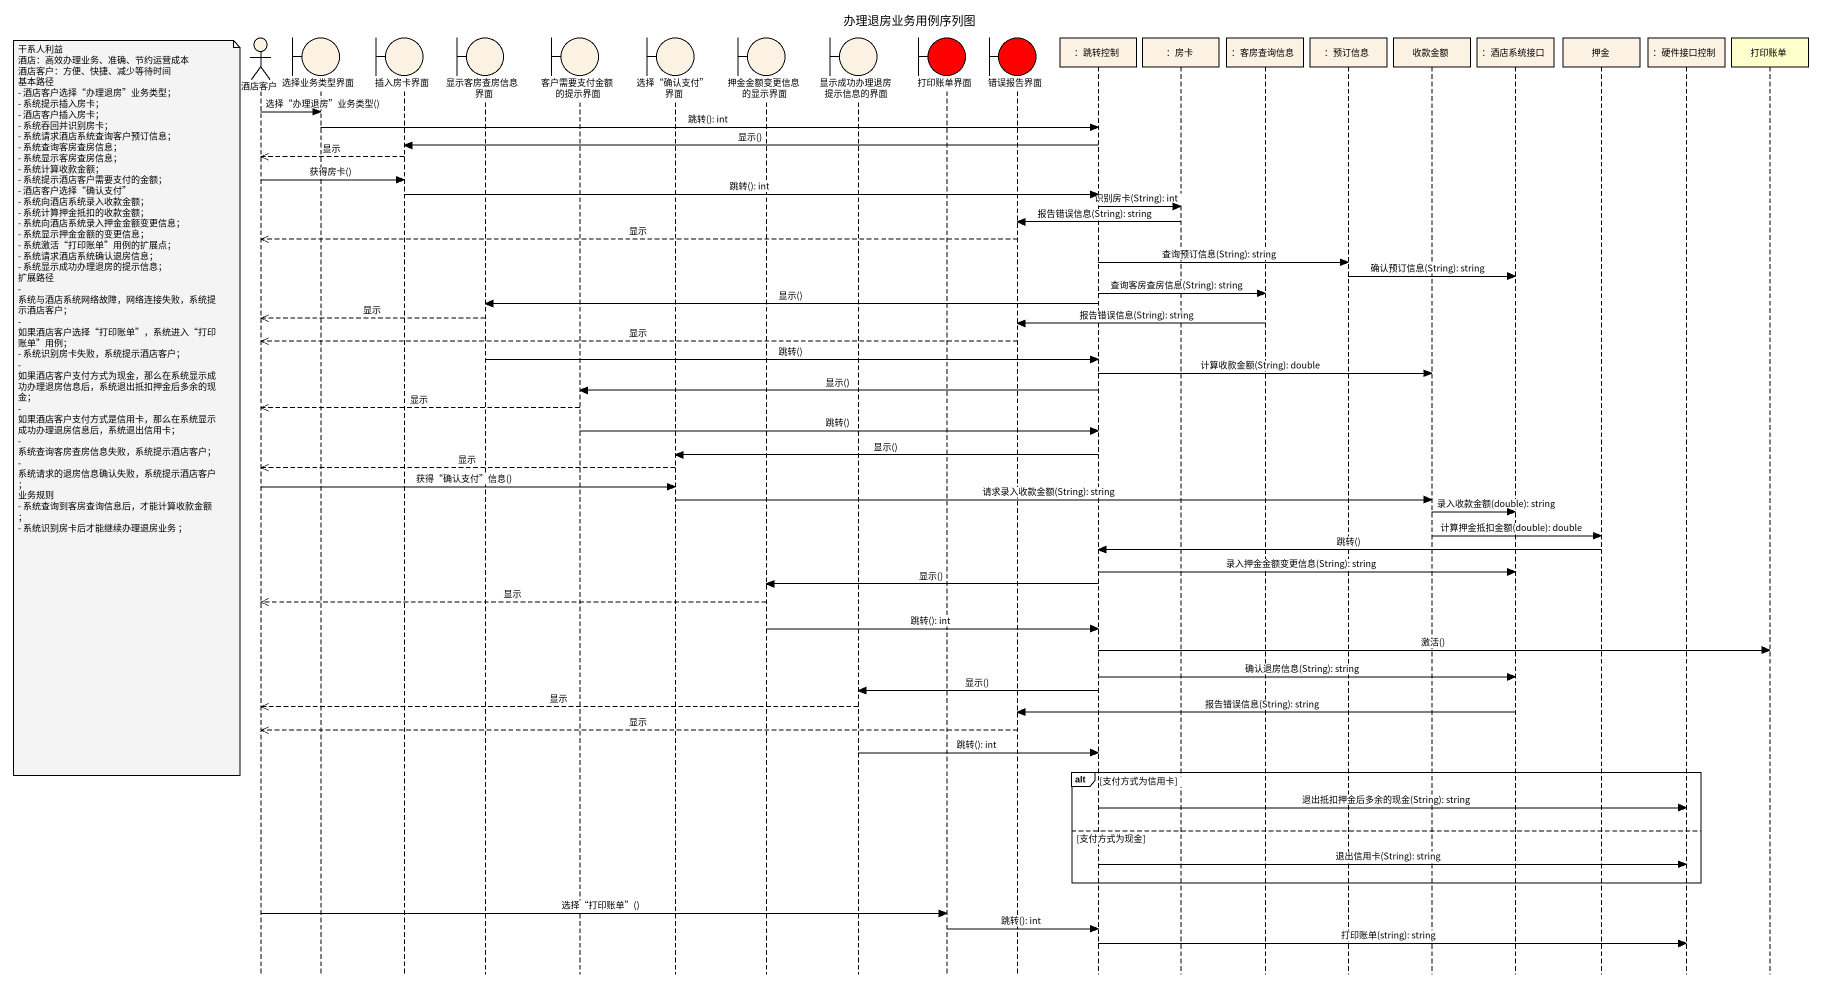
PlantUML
@startuml
title 办理退房业务用例序列图
hide footbox
actor 酒店客户 #FCF2E3
boundary 选择业务类型界面 #FCF2E3
boundary 插入房卡界面 #FCF2E3
boundary 显示客房查房信息界面 #FCF2E3
boundary 客户需要支付金额的提示界面 #FCF2E3
boundary "选择“确认支付”界面" as 选择_确认支付_界面 #FCF2E3
boundary 押金金额变更信息的显示界面 #FCF2E3
boundary 显示成功办理退房提示信息的界面 #FCF2E3
boundary 打印账单界面 #FF0000
boundary 错误报告界面 #FF0000
participant "：跳转控制" as 跳转控制 #FCF2E3
participant "：房卡" as 房卡 #FCF2E3
participant "：客房查询信息" as 客房查询信息 #FCF2E3
participant "：预订信息" as 预订信息 #FCF2E3
participant 收款金额 #FCF2E3
participant "：酒店系统接口" as 酒店系统接口 #FCF2E3
participant 押金 #FCF2E3
participant "：硬件接口控制" as 硬件接口控制 #FCF2E3
participant 打印账单

酒店客户 -> 选择业务类型界面 : 选择“办理退房”业务类型()
选择业务类型界面 -> 跳转控制 : 跳转(): int
跳转控制 -> 插入房卡界面 : 显示()
插入房卡界面 -->> 酒店客户 : 显示
酒店客户 -> 插入房卡界面 : 获得房卡()
插入房卡界面 -> 跳转控制 : 跳转(): int
跳转控制 -> 房卡 : 识别房卡(String): int
房卡 -> 错误报告界面 : 报告错误信息(String): string
错误报告界面 -->> 酒店客户 : 显示
跳转控制 -> 预订信息 : 查询预订信息(String): string
预订信息 -> 酒店系统接口 : 确认预订信息(String): string
跳转控制 -> 客房查询信息 : 查询客房查房信息(String): string
跳转控制 -> 显示客房查房信息界面 : 显示()
显示客房查房信息界面 -->> 酒店客户 : 显示
客房查询信息 -> 错误报告界面 : 报告错误信息(String): string
错误报告界面 -->> 酒店客户 : 显示
显示客房查房信息界面 -> 跳转控制 : 跳转()
跳转控制 -> 收款金额 : 计算收款金额(String): double
跳转控制 -> 客户需要支付金额的提示界面 : 显示()
客户需要支付金额的提示界面 -->> 酒店客户 : 显示
note left of 酒店客户
  干系人利益
  酒店：高效办理业务、准确、节约运营成本
  酒店客户：方便、快捷、减少等待时间
  基本路径
  - 酒店客户选择“办理退房”业务类型；
  - 系统提示插入房卡；
  - 酒店客户插入房卡；
  - 系统吞回并识别房卡；
  - 系统请求酒店系统查询客户预订信息；
  - 系统查询客房查房信息；
  - 系统显示客房查房信息；
  - 系统计算收款金额；
  - 系统提示酒店客户需要支付的金额；
  - 酒店客户选择“确认支付”
  - 系统向酒店系统录入收款金额；
  - 系统计算押金抵扣的收款金额；
  - 系统向酒店系统录入押金金额变更信息；
  - 系统显示押金金额的变更信息；
  - 系统激活“打印账单”用例的扩展点；
  - 系统请求酒店系统确认退房信息；
  - 系统显示成功办理退房的提示信息；
  扩展路径
  - 系统与酒店系统网络故障，网络连接失败，系统提示酒店客户；
  - 如果酒店客户选择“打印账单”，系统进入“打印账单”用例；
  - 系统识别房卡失败，系统提示酒店客户；
  - 如果酒店客户支付方式为现金，那么在系统显示成功办理退房信息后，系统退出抵扣押金后多余的现金；
  - 如果酒店客户支付方式是信用卡，那么在系统显示成功办理退房信息后，系统退出信用卡；
  - 系统查询客房查房信息失败，系统提示酒店客户；
  - 系统请求的退房信息确认失败，系统提示酒店客户；
  业务规则
  - 系统查询到客房查询信息后，才能计算收款金额 ；
  - 系统识别房卡后才能继续办理退房业务 ；
end note
客户需要支付金额的提示界面 -> 跳转控制 : 跳转()
跳转控制 -> 选择_确认支付_界面 : 显示()
选择_确认支付_界面 -->> 酒店客户 : 显示
酒店客户 -> 选择_确认支付_界面 : 获得“确认支付”信息()
选择_确认支付_界面 -> 收款金额 : 请求录入收款金额(String): string
收款金额 -> 酒店系统接口 : 录入收款金额(double): string
收款金额 -> 押金 : 计算押金抵扣金额(double): double
押金 -> 跳转控制 : 跳转()
跳转控制 -> 酒店系统接口 : 录入押金金额变更信息(String): string
跳转控制 -> 押金金额变更信息的显示界面 : 显示()
押金金额变更信息的显示界面 -->> 酒店客户 : 显示
押金金额变更信息的显示界面 -> 跳转控制 : 跳转(): int
跳转控制 -> 打印账单 : 激活()
跳转控制 -> 酒店系统接口 : 确认退房信息(String): string
跳转控制 -> 显示成功办理退房提示信息的界面 : 显示()
显示成功办理退房提示信息的界面 -->> 酒店客户 : 显示
酒店系统接口 -> 错误报告界面 : 报告错误信息(String): string
错误报告界面 -->> 酒店客户 : 显示
显示成功办理退房提示信息的界面 -> 跳转控制 : 跳转(): int
alt 支付方式为信用卡
  跳转控制 -> 硬件接口控制 : 退出抵扣押金后多余的现金(String): string
else 支付方式为现金
  跳转控制 -> 硬件接口控制 : 退出信用卡(String): string
end
酒店客户 -> 打印账单界面 : 选择“打印账单”()
打印账单界面 -> 跳转控制 : 跳转(): int
跳转控制 -> 硬件接口控制 : 打印账单(string): string
@enduml
